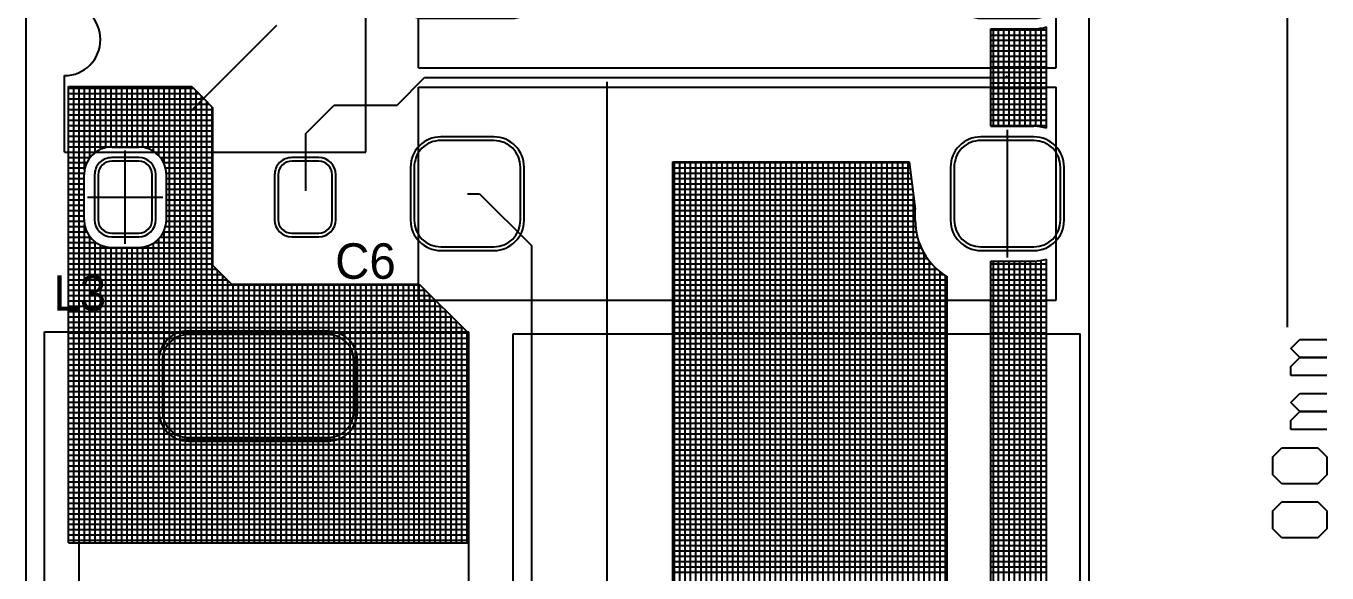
# Model space of a CAD drawing. Header units: millimetres. Extents: x 105 to 142, y 46 to 175.
# Drawn here: x 105 to 141.72, y 106.78 to 122.2 of the extents above; entities that cross this region are included whole.
import ezdxf

# ---------------------------------------------------------------- set-up
doc = ezdxf.new("R2010")
doc.units = ezdxf.units.MM
for name, color, linetype in [('KeepOutLayer', 6, 'Continuous'), ('Mechanical1', 6, 'Continuous'), ('TopLayer', 1, 'Continuous'), ('TopOverlay', 2, 'Continuous'), ('TopPaste', 8, 'Continuous'), ('TopSolder', 216, 'Continuous')]:
    doc.layers.add(name, color=color, linetype=linetype)

# ---------------------------------------------------------------- blocks, each defined once
blk = doc.blocks.new('IND_CDRH129_16')
at = {"layer": 'TopLayer'}
for p, q in [((2.125, 5.775), (-1.825, 5.775)), ((-2.55, 5.05), (-2.55, 3.6)), ((2.85, 3.6), (2.85, 5.05)), ((-1.825, 2.875), (2.125, 2.875)), ((2.125, -4.125), (-1.825, -4.125)), ((-2.55, -4.85), (-2.55, -6.3)), ((2.85, -6.3), (2.85, -4.85)), ((-1.825, -7.025), (2.125, -7.025))]:
    blk.add_line(p, q, dxfattribs=at)
for centre in [(0.15, 4.325), (0.15, -5.575)]:
    blk.add_circle(centre, 0, dxfattribs=at)
for centre, start, end in [((-1.825, 5.05), 90, 180), ((2.125, 5.05), 0, 90), ((-1.825, 3.6), 180, 270), ((2.125, 3.6), 270, 0), ((-1.825, -4.85), 90, 180), ((2.125, -4.85), 0, 90), ((-1.825, -6.3), 180, 270), ((2.125, -6.3), 270, 0)]:
    blk.add_arc(centre, 0.725, start, end, dxfattribs=at)
at = {"layer": 'TopOverlay'}
for p, q in [((6.175, 5.95), (-5.8, 5.95)), ((-5.8, 5.95), (-5.8, -6.45)), ((6.175, 5.95), (6.175, 5.625)), ((6.175, 5.675), (6.175, -1.525)), ((6.175, -1.525), (6.175, -7.1)), ((-5.8, -6.45), (-5.8, -7.1)), ((0.225, -7.1), (-5.8, -7.1)), ((5.925, -7.1), (0.225, -7.1)), ((6.175, -7.1), (5.9, -7.1))]:
    blk.add_line(p, q, dxfattribs=at)
at = {"layer": 'TopPaste'}
for p, q in [((2.125, 5.775), (-1.825, 5.775)), ((-2.55, 5.05), (-2.55, 3.6)), ((2.85, 3.6), (2.85, 5.05)), ((-1.825, 2.875), (2.125, 2.875)), ((2.125, -4.125), (-1.825, -4.125)), ((-2.55, -4.85), (-2.55, -6.3)), ((2.85, -6.3), (2.85, -4.85)), ((-1.825, -7.025), (2.125, -7.025))]:
    blk.add_line(p, q, dxfattribs=at)
for centre in [(0.15, 4.325), (0.15, -5.575)]:
    blk.add_circle(centre, 0, dxfattribs=at)
for centre, start, end in [((-1.825, 5.05), 90, 180), ((2.125, 5.05), 0, 90), ((-1.825, 3.6), 180, 270), ((2.125, 3.6), 270, 0), ((-1.825, -4.85), 90, 180), ((2.125, -4.85), 0, 90), ((-1.825, -6.3), 180, 270), ((2.125, -6.3), 270, 0)]:
    blk.add_arc(centre, 0.725, start, end, dxfattribs=at)
at = {"layer": 'TopSolder'}
for p, q in [((2.125, 5.877), (-1.825, 5.877)), ((-2.652, 5.05), (-2.652, 3.6)), ((2.952, 3.6), (2.952, 5.05)), ((-1.825, 2.773), (2.125, 2.773)), ((2.125, -4.023), (-1.825, -4.023)), ((-2.652, -4.85), (-2.652, -6.3)), ((2.952, -6.3), (2.952, -4.85)), ((-1.825, -7.127), (2.125, -7.127))]:
    blk.add_line(p, q, dxfattribs=at)
for centre in [(0.15, 4.325), (0.15, -5.575)]:
    blk.add_circle(centre, 0, dxfattribs=at)
for centre, start, end in [((-1.825, 5.05), 90, 180), ((2.125, 5.05), 0, 90), ((-1.825, 3.6), 180, 270), ((2.125, 3.6), 270, 0), ((-1.825, -4.85), 90, 180), ((2.125, -4.85), 0, 90), ((-1.825, -6.3), 180, 270), ((2.125, -6.3), 270, 0)]:
    blk.add_arc(centre, 0.827, start, end, dxfattribs=at)
blk = doc.blocks.new('CAP_630V_SMD_21')
at = {"layer": 'TopLayer'}
for p, q in [((-6.67, 1.575), (-8.17, 1.575)), ((8.57, 1.575), (7.07, 1.575)), ((-8.92, 0.825), (-8.92, -0.675)), ((-5.92, -0.675), (-5.92, 0.825)), ((6.32, 0.825), (6.32, -0.675)), ((9.32, -0.675), (9.32, 0.825)), ((-8.17, -1.425), (-6.67, -1.425)), ((7.07, -1.425), (8.57, -1.425))]:
    blk.add_line(p, q, dxfattribs=at)
for centre in [(-7.42, 0.075), (7.82, 0.075)]:
    blk.add_circle(centre, 0, dxfattribs=at)
for centre, start, end in [((-8.17, 0.825), 90, 180), ((-6.67, 0.825), 0, 90), ((7.07, 0.825), 90, 180), ((8.57, 0.825), 0, 90), ((-8.17, -0.675), 180, 270), ((-6.67, -0.675), 270, 0), ((7.07, -0.675), 180, 270), ((8.57, -0.675), 270, 0)]:
    blk.add_arc(centre, 0.75, start, end, dxfattribs=at)
at = {"layer": 'TopOverlay'}
for p, q in [((-8.8, 3.075), (-8.8, -2.925)), ((9.2, 3.075), (-8.8, 3.075)), ((9.2, 3.075), (9.2, -2.925)), ((9.2, -2.925), (-8.8, -2.925))]:
    blk.add_line(p, q, dxfattribs=at)
at = {"layer": 'TopPaste'}
for p, q in [((-6.67, 1.575), (-8.17, 1.575)), ((8.57, 1.575), (7.07, 1.575)), ((-8.92, 0.825), (-8.92, -0.675)), ((-5.92, -0.675), (-5.92, 0.825)), ((6.32, 0.825), (6.32, -0.675)), ((9.32, -0.675), (9.32, 0.825)), ((-8.17, -1.425), (-6.67, -1.425)), ((7.07, -1.425), (8.57, -1.425))]:
    blk.add_line(p, q, dxfattribs=at)
for centre in [(-7.42, 0.075), (7.82, 0.075)]:
    blk.add_circle(centre, 0, dxfattribs=at)
for centre, start, end in [((-8.17, 0.825), 90, 180), ((-6.67, 0.825), 0, 90), ((7.07, 0.825), 90, 180), ((8.57, 0.825), 0, 90), ((-8.17, -0.675), 180, 270), ((-6.67, -0.675), 270, 0), ((7.07, -0.675), 180, 270), ((8.57, -0.675), 270, 0)]:
    blk.add_arc(centre, 0.75, start, end, dxfattribs=at)
at = {"layer": 'TopSolder'}
for p, q in [((-6.67, 1.677), (-8.17, 1.677)), ((8.57, 1.677), (7.07, 1.677)), ((-9.022, 0.825), (-9.022, -0.675)), ((-5.818, -0.675), (-5.818, 0.825)), ((6.218, 0.825), (6.218, -0.675)), ((9.422, -0.675), (9.422, 0.825)), ((-8.17, -1.527), (-6.67, -1.527)), ((7.07, -1.527), (8.57, -1.527))]:
    blk.add_line(p, q, dxfattribs=at)
for centre in [(-7.42, 0.075), (7.82, 0.075)]:
    blk.add_circle(centre, 0, dxfattribs=at)
for centre, start, end in [((-8.17, 0.825), 90, 180), ((-6.67, 0.825), 0, 90), ((7.07, 0.825), 90, 180), ((8.57, 0.825), 0, 90), ((-8.17, -0.675), 180, 270), ((-6.67, -0.675), 270, 0), ((7.07, -0.675), 180, 270), ((8.57, -0.675), 270, 0)]:
    blk.add_arc(centre, 0.852, start, end, dxfattribs=at)
blk = doc.blocks.new('CAP_630V_SMD_22')
at = {"layer": 'TopLayer'}
for p, q in [((-6.67, 1.575), (-8.17, 1.575)), ((9.07, 1.575), (6.57, 1.575)), ((-8.92, 0.825), (-8.92, -0.675)), ((-5.92, -0.675), (-5.92, 0.825)), ((5.82, 0.825), (5.82, -0.675)), ((9.82, -0.675), (9.82, 0.825)), ((-8.17, -1.425), (-6.67, -1.425)), ((6.57, -1.425), (9.07, -1.425))]:
    blk.add_line(p, q, dxfattribs=at)
for centre in [(-7.42, 0.075), (7.82, 0.075)]:
    blk.add_circle(centre, 0, dxfattribs=at)
for centre, start, end in [((-8.17, 0.825), 90, 180), ((-6.67, 0.825), 0, 90), ((6.57, 0.825), 90, 180), ((9.07, 0.825), 0, 90), ((-8.17, -0.675), 180, 270), ((-6.67, -0.675), 270, 0), ((6.57, -0.675), 180, 270), ((9.07, -0.675), 270, 0)]:
    blk.add_arc(centre, 0.75, start, end, dxfattribs=at)
at = {"layer": 'TopOverlay'}
for p, q in [((-8.8, 3.075), (-8.8, -2.925)), ((9.2, 3.075), (-8.8, 3.075)), ((9.2, 3.075), (9.2, -2.925)), ((9.2, -2.925), (-8.8, -2.925))]:
    blk.add_line(p, q, dxfattribs=at)
at = {"layer": 'TopPaste'}
for p, q in [((-6.67, 1.575), (-8.17, 1.575)), ((9.07, 1.575), (6.57, 1.575)), ((-8.92, 0.825), (-8.92, -0.675)), ((-5.92, -0.675), (-5.92, 0.825)), ((5.82, 0.825), (5.82, -0.675)), ((9.82, -0.675), (9.82, 0.825)), ((-8.17, -1.425), (-6.67, -1.425)), ((6.57, -1.425), (9.07, -1.425))]:
    blk.add_line(p, q, dxfattribs=at)
for centre in [(-7.42, 0.075), (7.82, 0.075)]:
    blk.add_circle(centre, 0, dxfattribs=at)
for centre, start, end in [((-8.17, 0.825), 90, 180), ((-6.67, 0.825), 0, 90), ((6.57, 0.825), 90, 180), ((9.07, 0.825), 0, 90), ((-8.17, -0.675), 180, 270), ((-6.67, -0.675), 270, 0), ((6.57, -0.675), 180, 270), ((9.07, -0.675), 270, 0)]:
    blk.add_arc(centre, 0.75, start, end, dxfattribs=at)
at = {"layer": 'TopSolder'}
for p, q in [((-6.67, 1.677), (-8.17, 1.677)), ((9.07, 1.677), (6.57, 1.677)), ((-9.022, 0.825), (-9.022, -0.675)), ((-5.818, -0.675), (-5.818, 0.825)), ((5.718, 0.825), (5.718, -0.675)), ((9.922, -0.675), (9.922, 0.825)), ((-8.17, -1.527), (-6.67, -1.527)), ((6.57, -1.527), (9.07, -1.527))]:
    blk.add_line(p, q, dxfattribs=at)
for centre in [(-7.42, 0.075), (7.82, 0.075)]:
    blk.add_circle(centre, 0, dxfattribs=at)
for centre, start, end in [((-8.17, 0.825), 90, 180), ((-6.67, 0.825), 0, 90), ((6.57, 0.825), 90, 180), ((9.07, 0.825), 0, 90), ((-8.17, -0.675), 180, 270), ((-6.67, -0.675), 270, 0), ((6.57, -0.675), 180, 270), ((9.07, -0.675), 270, 0)]:
    blk.add_arc(centre, 0.852, start, end, dxfattribs=at)
blk = doc.blocks.new('CAP_7_5_SMD_2_24')
at = {"layer": 'TopLayer'}
for p, q in [((-3.05, -15.725), (-5.05, -15.725)), ((4.45, -15.725), (2.45, -15.725)), ((-6.05, -16.725), (-6.05, -18.725)), ((-2.05, -18.725), (-2.05, -16.725)), ((1.45, -16.725), (1.45, -18.725)), ((5.45, -18.725), (5.45, -16.725)), ((-5.05, -19.725), (-3.05, -19.725)), ((2.45, -19.725), (4.45, -19.725))]:
    blk.add_line(p, q, dxfattribs=at)
for centre in [(-4.05, -17.725), (3.45, -17.725)]:
    blk.add_circle(centre, 0, dxfattribs=at)
for centre, start, end in [((-5.05, -16.725), 90, 180), ((-3.05, -16.725), 0, 90), ((2.45, -16.725), 90, 180), ((4.45, -16.725), 0, 90), ((-5.05, -18.725), 180, 270), ((-3.05, -18.725), 270, 0), ((2.45, -18.725), 180, 270), ((4.45, -18.725), 270, 0)]:
    blk.add_arc(centre, 1, start, end, dxfattribs=at)
at = {"layer": 'TopOverlay'}
for p, q in [((-8.3, 12.3), (7.7, 12.3)), ((-8.3, -12.7), (-8.3, 12.3)), ((7.7, -12.7), (7.7, 12.3)), ((-8.275, -12.7), (7.7, -12.7)), ((-4.05, -16.475), (-4.05, -12.725)), ((3.45, -16.475), (3.45, -12.725)), ((-7.792, -14.117), (-7.792, -14.783)), ((-8.125, -14.45), (-7.459, -14.45))]:
    blk.add_line(p, q, dxfattribs=at)
at = {"layer": 'TopPaste'}
for p, q in [((-3.05, -15.725), (-5.05, -15.725)), ((4.45, -15.725), (2.45, -15.725)), ((-6.05, -16.725), (-6.05, -18.725)), ((-2.05, -18.725), (-2.05, -16.725)), ((1.45, -16.725), (1.45, -18.725)), ((5.45, -18.725), (5.45, -16.725)), ((-5.05, -19.725), (-3.05, -19.725)), ((2.45, -19.725), (4.45, -19.725))]:
    blk.add_line(p, q, dxfattribs=at)
for centre in [(-4.05, -17.725), (3.45, -17.725)]:
    blk.add_circle(centre, 0, dxfattribs=at)
for centre, start, end in [((-5.05, -16.725), 90, 180), ((-3.05, -16.725), 0, 90), ((2.45, -16.725), 90, 180), ((4.45, -16.725), 0, 90), ((-5.05, -18.725), 180, 270), ((-3.05, -18.725), 270, 0), ((2.45, -18.725), 180, 270), ((4.45, -18.725), 270, 0)]:
    blk.add_arc(centre, 1, start, end, dxfattribs=at)
at = {"layer": 'TopSolder'}
for p, q in [((-3.05, -15.623), (-5.05, -15.623)), ((4.45, -15.623), (2.45, -15.623)), ((-6.152, -16.725), (-6.152, -18.725)), ((-1.948, -18.725), (-1.948, -16.725)), ((1.348, -16.725), (1.348, -18.725)), ((5.552, -18.725), (5.552, -16.725)), ((-5.05, -19.827), (-3.05, -19.827)), ((2.45, -19.827), (4.45, -19.827))]:
    blk.add_line(p, q, dxfattribs=at)
for centre in [(-4.05, -17.725), (3.45, -17.725)]:
    blk.add_circle(centre, 0, dxfattribs=at)
for centre, start, end in [((-5.05, -16.725), 90, 180), ((-3.05, -16.725), 0, 90), ((2.45, -16.725), 90, 180), ((4.45, -16.725), 0, 90), ((-5.05, -18.725), 180, 270), ((-3.05, -18.725), 270, 0), ((2.45, -18.725), 180, 270), ((4.45, -18.725), 270, 0)]:
    blk.add_arc(centre, 1.102, start, end, dxfattribs=at)
blk = doc.blocks.new('SDIP_27')
at = {"layer": 'TopLayer'}
for p, q in [((-4.699, 1.016), (-5.461, 1.016)), ((0.381, 1.016), (-0.381, 1.016)), ((-5.842, 0.635), (-5.842, -0.635)), ((-4.318, -0.635), (-4.318, 0.635)), ((-0.762, 0.635), (-0.762, -0.635)), ((0.762, -0.635), (0.762, 0.635)), ((-5.461, -1.016), (-4.699, -1.016)), ((-0.381, -1.016), (0.381, -1.016)), ((-4.699, -7.874), (-5.461, -7.874)), ((0.381, -7.874), (-0.381, -7.874)), ((-5.842, -8.255), (-5.842, -9.525)), ((-4.318, -9.525), (-4.318, -8.255)), ((-0.762, -8.255), (-0.762, -9.525)), ((0.762, -9.525), (0.762, -8.255)), ((-5.461, -9.906), (-4.699, -9.906)), ((-0.381, -9.906), (0.381, -9.906))]:
    blk.add_line(p, q, dxfattribs=at)
for centre in [(-5.08, 0), (0, 0), (-5.08, -8.89), (0, -8.89)]:
    blk.add_circle(centre, 0, dxfattribs=at)
for centre, start, end in [((-5.461, 0.635), 90, 180), ((-4.699, 0.635), 0, 90), ((-0.381, 0.635), 90, 180), ((0.381, 0.635), 0, 90), ((-5.461, -0.635), 180, 270), ((-4.699, -0.635), 270, 0), ((-0.381, -0.635), 180, 270), ((0.381, -0.635), 270, 0), ((-5.461, -8.255), 90, 180), ((-4.699, -8.255), 0, 90), ((-0.381, -8.255), 90, 180), ((0.381, -8.255), 0, 90), ((-5.461, -9.525), 180, 270), ((-4.699, -9.525), 270, 0), ((-0.381, -9.525), 180, 270), ((0.381, -9.525), 270, 0)]:
    blk.add_arc(centre, 0.381, start, end, dxfattribs=at)
at = {"layer": 'TopOverlay'}
for p, q in [((1.7145, -1.27), (-6.7945, -1.27)), ((-6.7945, -1.27), (-6.7945, -7.62)), ((1.7145, -1.27), (1.7145, -3.429)), ((1.7145, -5.461), (1.7145, -7.62)), ((1.7145, -7.62), (-6.7945, -7.62))]:
    blk.add_line(p, q, dxfattribs=at)
blk.add_arc((1.7145, -4.445), 1.016, 90, 270, dxfattribs=at)
at = {"layer": 'TopPaste'}
for p, q in [((-4.699, 1.016), (-5.461, 1.016)), ((0.381, 1.016), (-0.381, 1.016)), ((-5.842, 0.635), (-5.842, -0.635)), ((-4.318, -0.635), (-4.318, 0.635)), ((-0.762, 0.635), (-0.762, -0.635)), ((0.762, -0.635), (0.762, 0.635)), ((-5.461, -1.016), (-4.699, -1.016)), ((-0.381, -1.016), (0.381, -1.016)), ((-4.699, -7.874), (-5.461, -7.874)), ((0.381, -7.874), (-0.381, -7.874)), ((-5.842, -8.255), (-5.842, -9.525)), ((-4.318, -9.525), (-4.318, -8.255)), ((-0.762, -8.255), (-0.762, -9.525)), ((0.762, -9.525), (0.762, -8.255)), ((-5.461, -9.906), (-4.699, -9.906)), ((-0.381, -9.906), (0.381, -9.906))]:
    blk.add_line(p, q, dxfattribs=at)
for centre in [(-5.08, 0), (0, 0), (-5.08, -8.89), (0, -8.89)]:
    blk.add_circle(centre, 0, dxfattribs=at)
for centre, start, end in [((-5.461, 0.635), 90, 180), ((-4.699, 0.635), 0, 90), ((-0.381, 0.635), 90, 180), ((0.381, 0.635), 0, 90), ((-5.461, -0.635), 180, 270), ((-4.699, -0.635), 270, 0), ((-0.381, -0.635), 180, 270), ((0.381, -0.635), 270, 0), ((-5.461, -8.255), 90, 180), ((-4.699, -8.255), 0, 90), ((-0.381, -8.255), 90, 180), ((0.381, -8.255), 0, 90), ((-5.461, -9.525), 180, 270), ((-4.699, -9.525), 270, 0), ((-0.381, -9.525), 180, 270), ((0.381, -9.525), 270, 0)]:
    blk.add_arc(centre, 0.381, start, end, dxfattribs=at)
at = {"layer": 'TopSolder'}
for p, q in [((-4.699, 1.1176), (-5.461, 1.1176)), ((0.381, 1.1176), (-0.381, 1.1176)), ((-5.9436, 0.635), (-5.9436, -0.635)), ((-4.2164, -0.635), (-4.2164, 0.635)), ((-0.8636, 0.635), (-0.8636, -0.635)), ((0.8636, -0.635), (0.8636, 0.635)), ((-5.461, -1.1176), (-4.699, -1.1176)), ((-0.381, -1.1176), (0.381, -1.1176)), ((-4.699, -7.7724), (-5.461, -7.7724)), ((0.381, -7.7724), (-0.381, -7.7724)), ((-5.9436, -8.255), (-5.9436, -9.525)), ((-4.2164, -9.525), (-4.2164, -8.255)), ((-0.8636, -8.255), (-0.8636, -9.525)), ((0.8636, -9.525), (0.8636, -8.255)), ((-5.461, -10.0076), (-4.699, -10.0076)), ((-0.381, -10.0076), (0.381, -10.0076))]:
    blk.add_line(p, q, dxfattribs=at)
for centre in [(-5.08, 0), (0, 0), (-5.08, -8.89), (0, -8.89)]:
    blk.add_circle(centre, 0, dxfattribs=at)
for centre, start, end in [((-5.461, 0.635), 90, 180), ((-4.699, 0.635), 0, 90), ((-0.381, 0.635), 90, 180), ((0.381, 0.635), 0, 90), ((-5.461, -0.635), 180, 270), ((-4.699, -0.635), 270, 0), ((-0.381, -0.635), 180, 270), ((0.381, -0.635), 270, 0), ((-5.461, -8.255), 90, 180), ((-4.699, -8.255), 0, 90), ((-0.381, -8.255), 90, 180), ((0.381, -8.255), 0, 90), ((-5.461, -9.525), 180, 270), ((-4.699, -9.525), 270, 0), ((-0.381, -9.525), 180, 270), ((0.381, -9.525), 270, 0)]:
    blk.add_arc(centre, 0.4826, start, end, dxfattribs=at)

msp = doc.modelspace()

# ---------------------------------------------------------------- linework, layer by layer
at = {"layer": 'KeepOutLayer'}
for p, q in [((105, 46), (105, 170)), ((135, 46), (135, 170))]:
    msp.add_line(p, q, dxfattribs=at)
at = {"layer": 'Mechanical1'}
for p, q in [((140.6, 113.713), (140.6, 170)), ((140.7, 113.105), (140.954, 113.359)), ((140.954, 112.851), (140.7, 113.105)), ((140.954, 113.359), (141.716, 113.359)), ((140.7, 112.597), (140.954, 112.851)), ((140.954, 112.851), (141.716, 112.851)), ((141.716, 112.851), (140.954, 112.851)), ((140.7, 112.343), (140.7, 112.597)), ((141.716, 112.343), (140.7, 112.343)), ((140.7, 111.582), (140.954, 111.836)), ((140.954, 111.836), (141.716, 111.836)), ((140.954, 111.328), (140.7, 111.582)), ((140.7, 111.074), (140.954, 111.328)), ((140.954, 111.328), (141.716, 111.328)), ((141.716, 111.328), (140.954, 111.328)), ((140.7, 110.82), (140.7, 111.074)), ((141.716, 110.82), (140.7, 110.82)), ((140.192, 110.058), (140.446, 110.312)), ((140.446, 110.312), (141.462, 110.312)), ((141.462, 110.312), (141.716, 110.058)), ((140.192, 109.55), (140.192, 110.058)), ((141.716, 110.058), (141.716, 109.55)), ((140.446, 109.296), (140.192, 109.55)), ((141.716, 109.55), (141.462, 109.296)), ((141.462, 109.296), (140.446, 109.296)), ((140.192, 108.535), (140.446, 108.789)), ((140.446, 108.789), (141.462, 108.789)), ((141.462, 108.789), (141.716, 108.535)), ((140.192, 108.027), (140.192, 108.535)), ((141.716, 108.535), (141.716, 108.027)), ((140.446, 107.773), (140.192, 108.027)), ((141.716, 108.027), (141.462, 107.773)), ((141.462, 107.773), (140.446, 107.773))]:
    msp.add_line(p, q, dxfattribs=at)
at = {"layer": 'TopLayer'}
for p, q in [((109.65, 119.8), (112.075, 122.225)), ((132.225, 120.075), (132.225, 122.125)), ((132.225, 122.125), (133.445, 122.125)), ((132.225, 122.1), (133.8, 122.1)), ((132.225, 121.95), (133.8, 121.95)), ((132.3, 119.375), (132.3, 122.125)), ((132.45, 119.375), (132.45, 122.125)), ((132.6, 119.375), (132.6, 122.125)), ((132.75, 119.375), (132.75, 122.125)), ((132.9, 119.375), (132.9, 122.125)), ((133.05, 119.375), (133.05, 122.125)), ((133.2, 119.375), (133.2, 122.125)), ((133.35, 119.375), (133.35, 122.125)), ((133.5, 119.374), (133.5, 122.126)), ((133.65, 119.357), (133.65, 122.143)), ((133.8, 119.319), (133.8, 122.181)), ((133.8, 119.319), (133.8, 122.181)), ((132.225, 121.8), (133.8, 121.8)), ((132.225, 121.65), (133.8, 121.65)), ((132.225, 121.5), (133.8, 121.5)), ((132.225, 121.35), (133.8, 121.35)), ((132.225, 121.2), (133.8, 121.2)), ((132.225, 121.05), (133.8, 121.05)), ((132.225, 120.9), (133.8, 120.9)), ((132.645, 120.75), (132.695, 120.8)), ((106.2, 107.625), (106.2, 120.5)), ((106.2, 120.5), (109.025, 120.5)), ((106.2, 120.45), (109.725, 120.45)), ((106.35, 107.625), (106.35, 120.5)), ((106.5, 107.625), (106.5, 120.5)), ((106.65, 118.145), (106.65, 120.5)), ((106.8, 118.486), (106.8, 120.5)), ((106.95, 118.634), (106.95, 120.5)), ((107.1, 118.723), (107.1, 120.5)), ((107.25, 118.772), (107.25, 120.5)), ((107.4, 118.791), (107.4, 120.5)), ((107.55, 118.791), (107.55, 120.5)), ((107.7, 118.791), (107.7, 120.5)), ((107.85, 118.791), (107.85, 120.5)), ((108, 118.791), (108, 120.5)), ((108.15, 118.791), (108.15, 120.5)), ((108.3, 118.782), (108.3, 120.5)), ((108.45, 118.743), (108.45, 120.5)), ((108.6, 118.669), (108.6, 120.5)), ((108.75, 118.545), (108.75, 120.5)), ((108.9, 118.315), (108.9, 120.5)), ((109.025, 120.5), (109.675, 120.5)), ((109.05, 107.625), (109.05, 120.5)), ((109.2, 107.625), (109.2, 120.5)), ((109.35, 107.625), (109.35, 120.5)), ((109.5, 107.625), (109.5, 120.5)), ((109.65, 107.625), (109.65, 120.5)), ((109.675, 120.5), (110, 120.175)), ((115.475, 119.975), (116.25, 120.75)), ((116.25, 120.75), (132.645, 120.75)), ((121.4, 100.85), (121.4, 120.625)), ((132.225, 120.75), (133.8, 120.75)), ((132.225, 120.6), (133.8, 120.6)), ((132.225, 120.45), (133.8, 120.45)), ((106.2, 120.3), (109.875, 120.3)), ((106.2, 120.15), (110.025, 120.15)), ((109.8, 107.625), (109.8, 120.375)), ((109.95, 107.625), (109.95, 120.225)), ((110, 120.175), (110.275, 119.9)), ((110.1, 107.625), (110.1, 120.075)), ((132.225, 120.3), (133.8, 120.3)), ((132.225, 120.15), (133.8, 120.15)), ((132.225, 119.375), (132.225, 120.075)), ((106.2, 120), (110.175, 120)), ((106.2, 119.85), (110.275, 119.85)), ((106.2, 119.7), (110.275, 119.7)), ((110.25, 107.625), (110.25, 119.925)), ((110.275, 118.225), (110.275, 119.9)), ((112.9, 119.175), (113.7, 119.975)), ((113.7, 119.975), (115.475, 119.975)), ((132.225, 120), (133.8, 120)), ((132.225, 119.85), (133.8, 119.85)), ((132.225, 119.7), (133.8, 119.7)), ((106.2, 119.55), (110.275, 119.55)), ((106.2, 119.4), (110.275, 119.4)), ((132.225, 119.55), (133.8, 119.55)), ((132.225, 119.4), (133.8, 119.4)), ((132.225, 119.375), (133.445, 119.375)), ((106.2, 119.25), (110.275, 119.25)), ((106.2, 119.1), (110.275, 119.1)), ((112.9, 117.56), (112.9, 119.175)), ((132.695, 117.475), (132.695, 119.275)), ((106.2, 118.95), (110.275, 118.95)), ((106.2, 118.8), (110.275, 118.8)), ((106.2, 118.65), (106.971, 118.65)), ((107.419, 118.791), (108.181, 118.791)), ((107.8, 117.375), (107.8, 118.691)), ((108.629, 118.65), (110.275, 118.65)), ((106.2, 118.5), (106.811, 118.5)), ((106.2, 118.35), (106.716, 118.35)), ((108.789, 118.5), (110.275, 118.5)), ((108.884, 118.35), (110.275, 118.35)), ((110.275, 115.45), (110.275, 118.225)), ((123.25, 103.575), (123.25, 118.375)), ((123.25, 118.375), (126.1, 118.375)), ((123.25, 118.35), (129.928, 118.35)), ((123.3, 85.9), (123.3, 118.375)), ((123.45, 85.9), (123.45, 118.375)), ((123.6, 85.9), (123.6, 118.375)), ((123.75, 85.9), (123.75, 118.375)), ((123.9, 85.9), (123.9, 118.375)), ((124.05, 85.899), (124.05, 118.375)), ((124.2, 85.886), (124.2, 118.375)), ((124.35, 85.856), (124.35, 118.375)), ((124.5, 85.808), (124.5, 118.375)), ((124.65, 85.74), (124.65, 118.375)), ((124.8, 85.649), (124.8, 118.375)), ((124.95, 85.529), (124.95, 118.375)), ((125.1, 85.366), (125.1, 118.375)), ((125.25, 85.131), (125.25, 118.375)), ((125.4, 84.527), (125.4, 118.375)), ((125.55, 81.3), (125.55, 118.375)), ((125.7, 81.3), (125.7, 118.375)), ((125.85, 81.3), (125.85, 118.375)), ((126, 81.3), (126, 118.375)), ((126.1, 118.375), (129.25, 118.375)), ((126.15, 82), (126.15, 118.375)), ((126.3, 82), (126.3, 118.375)), ((126.45, 86.25), (126.45, 118.375)), ((126.6, 86.4), (126.6, 118.375)), ((126.75, 86.55), (126.75, 118.375)), ((126.9, 86.7), (126.9, 118.375)), ((127.05, 86.85), (127.05, 118.375)), ((127.2, 87), (127.2, 118.375)), ((127.35, 87.15), (127.35, 118.375)), ((127.5, 87.3), (127.5, 118.375)), ((127.65, 87.45), (127.65, 118.375)), ((127.8, 87.6), (127.8, 118.375)), ((127.95, 87.675), (127.95, 118.375)), ((128.1, 87.675), (128.1, 118.375)), ((128.25, 87.675), (128.25, 118.375)), ((128.4, 87.675), (128.4, 118.375)), ((128.55, 87.675), (128.55, 118.375)), ((128.7, 87.675), (128.7, 118.375)), ((128.85, 87.675), (128.85, 118.375)), ((129, 87.675), (129, 118.375)), ((129.15, 87.675), (129.15, 118.375)), ((129.25, 118.375), (129.925, 118.375)), ((129.3, 87.675), (129.3, 118.375)), ((129.45, 87.675), (129.45, 118.375)), ((129.6, 87.675), (129.6, 118.375)), ((129.75, 87.675), (129.75, 118.375)), ((129.9, 87.675), (129.9, 118.375)), ((129.925, 118.375), (130.095, 117.036)), ((106.2, 118.2), (106.661, 118.2)), ((106.2, 118.05), (106.639, 118.05)), ((106.2, 117.9), (106.638, 117.9)), ((106.638, 116.74), (106.638, 118.01)), ((108.939, 118.2), (110.275, 118.2)), ((108.961, 118.05), (110.275, 118.05)), ((108.962, 116.74), (108.962, 118.01)), ((108.962, 117.9), (110.275, 117.9)), ((123.25, 118.2), (129.947, 118.2)), ((123.25, 118.05), (129.966, 118.05)), ((123.25, 117.9), (129.985, 117.9)), ((106.2, 117.75), (106.638, 117.75)), ((106.2, 117.6), (106.638, 117.6)), ((108.962, 117.75), (110.275, 117.75)), ((108.962, 117.6), (110.275, 117.6)), ((123.25, 117.75), (130.004, 117.75)), ((123.25, 117.6), (130.023, 117.6)), ((106.2, 117.45), (106.638, 117.45)), ((106.2, 117.3), (106.638, 117.3)), ((106.2, 117.15), (106.638, 117.15)), ((106.738, 117.375), (107.8, 117.375)), ((107.8, 116.059), (107.8, 117.375)), ((107.8, 117.375), (108.862, 117.375)), ((108.962, 117.45), (110.275, 117.45)), ((108.962, 117.3), (110.275, 117.3)), ((108.962, 117.15), (110.275, 117.15)), ((117.455, 117.475), (117.8, 117.475)), ((117.8, 117.475), (119.275, 116)), ((123.25, 117.45), (130.042, 117.45)), ((123.25, 117.3), (130.062, 117.3)), ((123.25, 117.15), (130.081, 117.15)), ((130.05, 87.675), (130.05, 117.393)), ((132.695, 115.675), (132.695, 117.475)), ((106.2, 117), (106.638, 117)), ((106.2, 116.85), (106.638, 116.85)), ((108.962, 117), (110.275, 117)), ((108.962, 116.85), (110.275, 116.85)), ((123.25, 117), (130.095, 117)), ((123.25, 116.85), (130.095, 116.85)), ((130.095, 116.725), (130.095, 117.036)), ((106.2, 116.7), (106.639, 116.7)), ((106.2, 116.55), (106.662, 116.55)), ((106.2, 116.4), (106.716, 116.4)), ((106.65, 107.625), (106.65, 116.605)), ((108.884, 116.4), (110.275, 116.4)), ((108.9, 107.625), (108.9, 116.435)), ((108.938, 116.55), (110.275, 116.55)), ((108.961, 116.7), (110.275, 116.7)), ((123.25, 116.7), (130.095, 116.7)), ((123.25, 116.55), (130.103, 116.55)), ((123.25, 116.4), (130.124, 116.4)), ((106.2, 116.25), (106.811, 116.25)), ((106.2, 116.1), (106.972, 116.1)), ((106.8, 107.625), (106.8, 116.264)), ((106.95, 107.625), (106.95, 116.116)), ((107.1, 107.625), (107.1, 116.027)), ((108.6, 107.625), (108.6, 116.081)), ((108.628, 116.1), (110.275, 116.1)), ((108.75, 107.625), (108.75, 116.205)), ((108.789, 116.25), (110.275, 116.25)), ((123.25, 116.25), (130.157, 116.25)), ((123.25, 116.1), (130.204, 116.1)), ((130.2, 87.675), (130.2, 116.111)), ((106.2, 115.95), (110.275, 115.95)), ((106.2, 115.8), (110.275, 115.8)), ((107.25, 107.625), (107.25, 115.978)), ((107.4, 107.625), (107.4, 115.959)), ((107.419, 115.959), (108.181, 115.959)), ((107.55, 107.625), (107.55, 115.959)), ((107.7, 107.625), (107.7, 115.959)), ((107.85, 107.625), (107.85, 115.959)), ((108, 107.625), (108, 115.959)), ((108.15, 107.625), (108.15, 115.959)), ((108.3, 107.625), (108.3, 115.968)), ((108.45, 107.625), (108.45, 116.007)), ((119.275, 106.325), (119.275, 116)), ((123.25, 115.95), (130.265, 115.95)), ((123.25, 115.8), (130.343, 115.8)), ((130.35, 87.675), (130.35, 115.788)), ((106.2, 115.65), (110.275, 115.65)), ((106.2, 115.5), (110.275, 115.5)), ((106.2, 115.35), (110.375, 115.35)), ((110.275, 115.45), (110.625, 115.1)), ((110.4, 107.625), (110.4, 115.325)), ((123.25, 115.65), (130.44, 115.65)), ((123.25, 115.5), (130.559, 115.5)), ((123.25, 115.35), (130.708, 115.35)), ((130.5, 87.675), (130.5, 115.57)), ((130.65, 87.825), (130.65, 115.404)), ((132.225, 87.575), (132.225, 115.575)), ((132.225, 115.575), (133.445, 115.575)), ((132.225, 115.5), (133.8, 115.5)), ((132.225, 115.35), (133.8, 115.35)), ((132.3, 85.649), (132.3, 115.575)), ((132.45, 85.529), (132.45, 115.575)), ((132.6, 85.366), (132.6, 115.575)), ((132.75, 85.131), (132.75, 115.575)), ((132.9, 84.527), (132.9, 115.575)), ((133.05, 79.975), (133.05, 115.575)), ((133.2, 79.975), (133.2, 115.575)), ((133.35, 79.975), (133.35, 115.575)), ((133.5, 79.975), (133.5, 115.576)), ((133.65, 79.975), (133.65, 115.593)), ((133.8, 79.975), (133.8, 115.631)), ((133.8, 79.975), (133.8, 115.631)), ((106.2, 115.2), (110.525, 115.2)), ((106.2, 115.05), (110.675, 115.05)), ((110.55, 107.625), (110.55, 115.175)), ((110.625, 115.1), (110.8, 114.925)), ((110.7, 107.625), (110.7, 115.025)), ((110.8, 114.925), (112.675, 114.925)), ((110.85, 107.625), (110.85, 114.925)), ((111, 107.625), (111, 114.925)), ((111.15, 107.625), (111.15, 114.925)), ((111.3, 107.625), (111.3, 114.925)), ((111.45, 107.625), (111.45, 114.925)), ((111.6, 107.625), (111.6, 114.925)), ((111.75, 107.625), (111.75, 114.925)), ((111.9, 107.625), (111.9, 114.925)), ((112.05, 107.625), (112.05, 114.925)), ((112.2, 107.625), (112.2, 114.925)), ((112.35, 107.625), (112.35, 114.925)), ((112.5, 107.625), (112.5, 114.925)), ((112.65, 107.625), (112.65, 114.925)), ((112.675, 114.925), (116.1, 114.925)), ((112.8, 107.625), (112.8, 114.925)), ((112.95, 107.625), (112.95, 114.925)), ((113.1, 107.625), (113.1, 114.925)), ((113.25, 107.625), (113.25, 114.925)), ((113.4, 107.625), (113.4, 114.925)), ((113.55, 107.625), (113.55, 114.925)), ((113.7, 107.625), (113.7, 114.925)), ((113.85, 107.625), (113.85, 114.925)), ((114, 107.625), (114, 114.925)), ((114.15, 107.625), (114.15, 114.925)), ((114.3, 107.625), (114.3, 114.925)), ((114.45, 107.625), (114.45, 114.925)), ((114.6, 107.625), (114.6, 114.925)), ((114.75, 107.625), (114.75, 114.925)), ((114.9, 107.625), (114.9, 114.925)), ((115.05, 107.625), (115.05, 114.925)), ((115.2, 107.625), (115.2, 114.925)), ((115.35, 107.625), (115.35, 114.925)), ((115.5, 107.625), (115.5, 114.925)), ((115.65, 107.625), (115.65, 114.925)), ((115.8, 107.625), (115.8, 114.925)), ((115.95, 107.625), (115.95, 114.925)), ((116.1, 107.625), (116.1, 114.925)), ((116.1, 114.925), (117.475, 113.55)), ((123.25, 115.2), (130.898, 115.2)), ((123.25, 115.05), (131, 115.05)), ((130.8, 87.975), (130.8, 115.272)), ((130.95, 88.125), (130.95, 115.166)), ((131, 105.2), (131, 115.135)), ((132.225, 115.2), (133.8, 115.2)), ((132.225, 115.05), (133.8, 115.05)), ((106.2, 114.9), (116.125, 114.9)), ((106.2, 114.75), (116.275, 114.75)), ((106.2, 114.6), (116.425, 114.6)), ((116.25, 107.625), (116.25, 114.775)), ((116.4, 107.625), (116.4, 114.625)), ((123.25, 114.9), (131, 114.9)), ((123.25, 114.75), (131, 114.75)), ((123.25, 114.6), (131, 114.6)), ((132.225, 114.9), (133.8, 114.9)), ((132.225, 114.75), (133.8, 114.75)), ((132.225, 114.6), (133.8, 114.6)), ((106.2, 114.45), (116.575, 114.45)), ((106.2, 114.3), (116.725, 114.3)), ((116.55, 107.625), (116.55, 114.475)), ((116.7, 107.625), (116.7, 114.325)), ((123.25, 114.45), (131, 114.45)), ((123.25, 114.3), (131, 114.3)), ((132.225, 114.45), (133.8, 114.45)), ((132.225, 114.3), (133.8, 114.3)), ((106.2, 114.15), (116.875, 114.15)), ((106.2, 114), (117.025, 114)), ((106.2, 113.85), (117.175, 113.85)), ((116.85, 107.625), (116.85, 114.175)), ((117, 107.625), (117, 114.025)), ((117.15, 107.625), (117.15, 113.875)), ((123.25, 114.15), (131, 114.15)), ((123.25, 114), (131, 114)), ((123.25, 113.85), (131, 113.85)), ((132.225, 114.15), (133.8, 114.15)), ((132.225, 114), (133.8, 114)), ((132.225, 113.85), (133.8, 113.85)), ((106.2, 113.7), (117.325, 113.7)), ((106.2, 113.55), (117.475, 113.55)), ((117.3, 107.625), (117.3, 113.725)), ((117.45, 107.625), (117.45, 113.575)), ((117.5, 107.625), (117.5, 113.525)), ((123.25, 113.7), (131, 113.7)), ((123.25, 113.55), (131, 113.55)), ((132.225, 113.7), (133.8, 113.7)), ((132.225, 113.55), (133.8, 113.55)), ((106.2, 113.4), (117.5, 113.4)), ((106.2, 113.25), (117.5, 113.25)), ((106.2, 113.1), (117.5, 113.1)), ((123.25, 113.4), (131, 113.4)), ((123.25, 113.25), (131, 113.25)), ((123.25, 113.1), (131, 113.1)), ((132.225, 113.4), (133.8, 113.4)), ((132.225, 113.25), (133.8, 113.25)), ((132.225, 113.1), (133.8, 113.1)), ((106.2, 112.95), (117.5, 112.95)), ((106.2, 112.8), (117.5, 112.8)), ((123.25, 112.95), (131, 112.95)), ((123.25, 112.8), (131, 112.8)), ((132.225, 112.95), (133.8, 112.95)), ((132.225, 112.8), (133.8, 112.8)), ((106.2, 112.65), (117.5, 112.65)), ((106.2, 112.5), (117.5, 112.5)), ((123.25, 112.65), (131, 112.65)), ((123.25, 112.5), (131, 112.5)), ((132.225, 112.65), (133.8, 112.65)), ((132.225, 112.5), (133.8, 112.5)), ((106.2, 112.35), (117.5, 112.35)), ((106.2, 112.2), (117.5, 112.2)), ((106.2, 112.05), (117.5, 112.05)), ((123.25, 112.35), (131, 112.35)), ((123.25, 112.2), (131, 112.2)), ((123.25, 112.05), (131, 112.05)), ((132.225, 112.35), (133.8, 112.35)), ((132.225, 112.2), (133.8, 112.2)), ((132.225, 112.05), (133.8, 112.05)), ((106.2, 111.9), (117.5, 111.9)), ((106.2, 111.75), (117.5, 111.75)), ((123.25, 111.9), (131, 111.9)), ((123.25, 111.75), (131, 111.75)), ((132.225, 111.9), (133.8, 111.9)), ((132.225, 111.75), (133.8, 111.75)), ((106.2, 111.6), (117.5, 111.6)), ((106.2, 111.45), (117.5, 111.45)), ((106.2, 111.3), (117.5, 111.3)), ((123.25, 111.6), (131, 111.6)), ((123.25, 111.45), (131, 111.45)), ((123.25, 111.3), (131, 111.3)), ((132.225, 111.6), (133.8, 111.6)), ((132.225, 111.45), (133.8, 111.45)), ((132.225, 111.3), (133.8, 111.3)), ((106.2, 111.15), (117.5, 111.15)), ((106.2, 111), (117.5, 111)), ((123.25, 111.15), (131, 111.15)), ((123.25, 111), (131, 111)), ((132.225, 111.15), (133.8, 111.15)), ((132.225, 111), (133.8, 111)), ((106.2, 110.85), (117.5, 110.85)), ((106.2, 110.7), (117.5, 110.7)), ((106.2, 110.55), (117.5, 110.55)), ((123.25, 110.85), (131, 110.85)), ((123.25, 110.7), (131, 110.7)), ((123.25, 110.55), (131, 110.55)), ((132.225, 110.85), (133.8, 110.85)), ((132.225, 110.7), (133.8, 110.7)), ((132.225, 110.55), (133.8, 110.55)), ((106.2, 110.4), (117.5, 110.4)), ((106.2, 110.25), (117.5, 110.25)), ((123.25, 110.4), (131, 110.4)), ((123.25, 110.25), (131, 110.25)), ((132.225, 110.4), (133.8, 110.4)), ((132.225, 110.25), (133.8, 110.25)), ((106.2, 110.1), (117.5, 110.1)), ((106.2, 109.95), (117.5, 109.95)), ((106.2, 109.8), (117.5, 109.8)), ((123.25, 110.1), (131, 110.1)), ((123.25, 109.95), (131, 109.95)), ((123.25, 109.8), (131, 109.8)), ((132.225, 110.1), (133.8, 110.1)), ((132.225, 109.95), (133.8, 109.95)), ((132.225, 109.8), (133.8, 109.8)), ((106.2, 109.65), (117.5, 109.65)), ((106.2, 109.5), (117.5, 109.5)), ((106.5, 98.1), (106.5, 109.575)), ((123.25, 109.65), (131, 109.65)), ((123.25, 109.5), (131, 109.5)), ((132.225, 109.65), (133.8, 109.65)), ((132.225, 109.5), (133.8, 109.5)), ((106.2, 109.35), (117.5, 109.35)), ((106.2, 109.2), (117.5, 109.2)), ((106.2, 109.05), (117.5, 109.05)), ((123.25, 109.35), (131, 109.35)), ((123.25, 109.2), (131, 109.2)), ((123.25, 109.05), (131, 109.05)), ((132.225, 109.35), (133.8, 109.35)), ((132.225, 109.2), (133.8, 109.2)), ((132.225, 109.05), (133.8, 109.05)), ((106.2, 108.9), (117.5, 108.9)), ((106.2, 108.75), (117.5, 108.75)), ((123.25, 108.9), (131, 108.9)), ((123.25, 108.75), (131, 108.75)), ((132.225, 108.9), (133.8, 108.9)), ((132.225, 108.75), (133.8, 108.75)), ((106.2, 108.6), (117.5, 108.6)), ((106.2, 108.45), (117.5, 108.45)), ((123.25, 108.6), (131, 108.6)), ((123.25, 108.45), (131, 108.45)), ((132.225, 108.6), (133.8, 108.6)), ((132.225, 108.45), (133.8, 108.45)), ((106.2, 108.3), (117.5, 108.3)), ((106.2, 108.15), (117.5, 108.15)), ((106.2, 108), (117.5, 108)), ((123.25, 108.3), (131, 108.3)), ((123.25, 108.15), (131, 108.15)), ((123.25, 108), (131, 108)), ((132.225, 108.3), (133.8, 108.3)), ((132.225, 108.15), (133.8, 108.15)), ((132.225, 108), (133.8, 108)), ((106.2, 107.85), (117.5, 107.85)), ((106.2, 107.7), (117.5, 107.7)), ((106.2, 107.625), (117.5, 107.625)), ((123.25, 107.85), (131, 107.85)), ((123.25, 107.7), (131, 107.7)), ((132.225, 107.85), (133.8, 107.85)), ((132.225, 107.7), (133.8, 107.7)), ((123.25, 107.55), (131, 107.55)), ((123.25, 107.4), (131, 107.4)), ((123.25, 107.25), (131, 107.25)), ((132.225, 107.55), (133.8, 107.55)), ((132.225, 107.4), (133.8, 107.4)), ((132.225, 107.25), (133.8, 107.25)), ((123.25, 107.1), (131, 107.1)), ((123.25, 106.95), (131, 106.95)), ((132.225, 107.1), (133.8, 107.1)), ((132.225, 106.95), (133.8, 106.95)), ((123.25, 106.8), (131, 106.8)), ((132.225, 106.8), (133.8, 106.8))]:
    msp.add_line(p, q, dxfattribs=at)
for centre, radius, start, end in [((133.445, 123.275), 1.15, 270, 287.9807), ((133.445, 118.225), 1.15, 72.0193, 90), ((107.419, 118.01), 0.781, 90, 180), ((108.181, 118.01), 0.781, 0, 90), ((107.419, 116.74), 0.781, 180, 270), ((108.181, 116.74), 0.781, 270, 0), ((131.945, 116.725), 1.85, 180, 239.2821), ((133.445, 116.725), 1.15, 270, 287.9807)]:
    msp.add_arc(centre, radius, start, end, dxfattribs=at)

# ---------------------------------------------------------------- block references
at = {"rotation": 180}
for name, p in [('SDIP_27', (107.8, 117.375)), ('CAP_630V_SMD_22', (125.275, 124.1)), ('CAP_630V_SMD_21', (125.275, 117.55)), ('IND_CDRH129_16', (111.7, 106.475))]:
    msp.add_blockref(name, p, dxfattribs=at)
msp.add_blockref('CAP_7_5_SMD_2_24', (127.05, 101.225))

# ---------------------------------------------------------------- texts
at = {"layer": 'TopOverlay'}
for s, p in [('C6', (113.725, 115.075)), ('L3', (105.775, 114.175))]:
    msp.add_text(s, height=1, dxfattribs=at).set_placement(p)

doc.saveas('drawing.dxf')
